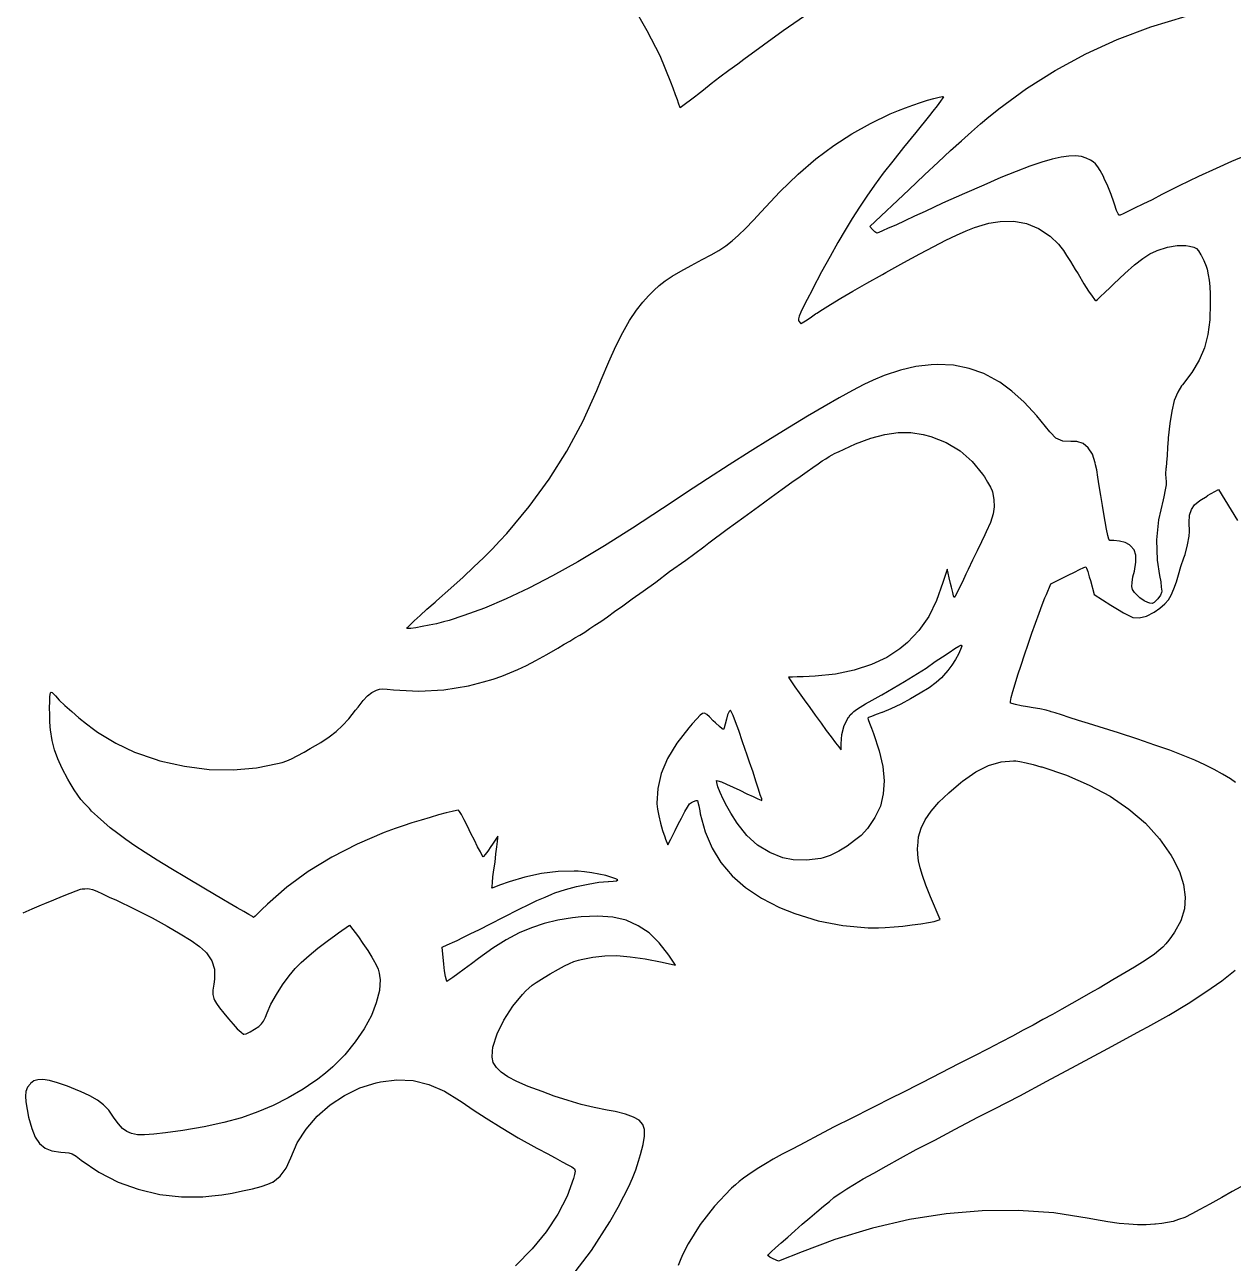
# Model space of a CAD drawing. Extents: x 9 to 342, y 7 to 196.
# Drawn here: x 310.704 to 314.877, y 173.512 to 177.79 of the extents above; entities that cross this region are included whole.
import ezdxf

# ---------------------------------------------------------------- set-up
doc = ezdxf.new("R2010")
doc.units = 0
doc.layers.add('BLACK', color=7, linetype='CONTINUOUS')

msp = doc.modelspace()

# ---------------------------------------------------------------- linework, layer by layer
at = {"layer": 'BLACK', "linetype": 'CONTINUOUS'}
for p, q in [((312.854, 177.769), (312.806, 177.851)), ((313.456, 177.859), (313.323, 177.769)), ((314.593, 177.782), (314.715, 177.819)), ((312.898, 177.682), (312.854, 177.769)), ((313.323, 177.769), (313.187, 177.67)), ((314.477, 177.739), (314.593, 177.782)), ((314.368, 177.689), (314.477, 177.739)), ((312.935, 177.591), (312.898, 177.682)), ((313.187, 177.67), (313.167, 177.654)), ((314.263, 177.632), (314.368, 177.689)), ((313.136, 177.631), (313.105, 177.608)), ((313.167, 177.654), (313.136, 177.631)), ((314.163, 177.569), (314.263, 177.632)), ((312.943, 177.57), (312.935, 177.591)), ((313.075, 177.585), (313.048, 177.564)), ((313.105, 177.608), (313.075, 177.585)), ((312.951, 177.548), (312.943, 177.57)), ((312.958, 177.53), (312.951, 177.548)), ((313.021, 177.543), (312.968, 177.503)), ((313.027, 177.547), (313.021, 177.543)), ((313.048, 177.564), (313.027, 177.547)), ((313.844, 177.535), (313.862, 177.54)), ((313.862, 177.54), (313.873, 177.542)), ((313.873, 177.542), (313.877, 177.541)), ((313.877, 177.541), (313.875, 177.537)), ((314.068, 177.499), (314.163, 177.569)), ((312.962, 177.519), (312.958, 177.53)), ((312.968, 177.503), (312.962, 177.519)), ((313.722, 177.494), (313.746, 177.503)), ((313.746, 177.503), (313.771, 177.512)), ((313.771, 177.512), (313.797, 177.521)), ((313.797, 177.521), (313.822, 177.529)), ((313.822, 177.529), (313.844, 177.535)), ((313.855, 177.51), (313.84, 177.491)), ((313.867, 177.526), (313.855, 177.51)), ((313.875, 177.537), (313.867, 177.526)), ((314.061, 177.493), (314.068, 177.499)), ((313.625, 177.449), (313.693, 177.482)), ((313.693, 177.482), (313.722, 177.494)), ((313.828, 177.476), (313.781, 177.418)), ((313.84, 177.491), (313.828, 177.476)), ((314.005, 177.447), (314.034, 177.471)), ((314.034, 177.471), (314.061, 177.493)), ((313.498, 177.373), (313.56, 177.413)), ((313.56, 177.413), (313.625, 177.449)), ((313.781, 177.418), (313.739, 177.366)), ((313.939, 177.389), (313.974, 177.42)), ((313.974, 177.42), (314.005, 177.447)), ((313.436, 177.326), (313.498, 177.373)), ((313.901, 177.355), (313.939, 177.389)), ((313.375, 177.273), (313.436, 177.326)), ((313.739, 177.366), (313.702, 177.319)), ((313.859, 177.315), (313.901, 177.355)), ((314.252, 177.325), (314.216, 177.315)), ((314.283, 177.332), (314.252, 177.325)), ((314.31, 177.336), (314.283, 177.332)), ((314.333, 177.337), (314.31, 177.336)), ((314.353, 177.334), (314.333, 177.337)), ((314.37, 177.329), (314.353, 177.334)), ((314.385, 177.322), (314.37, 177.329)), ((314.919, 177.337), (314.872, 177.317)), ((313.702, 177.319), (313.669, 177.277)), ((313.811, 177.271), (313.859, 177.315)), ((314.128, 177.283), (314.075, 177.262)), ((314.175, 177.301), (314.128, 177.283)), ((314.216, 177.315), (314.175, 177.301)), ((314.394, 177.316), (314.385, 177.322)), ((314.402, 177.309), (314.394, 177.316)), ((314.41, 177.299), (314.402, 177.309)), ((314.418, 177.286), (314.41, 177.299)), ((314.429, 177.265), (314.418, 177.286)), ((314.818, 177.293), (314.758, 177.265)), ((314.872, 177.317), (314.818, 177.293)), ((313.312, 177.212), (313.375, 177.273)), ((313.669, 177.277), (313.639, 177.236)), ((313.757, 177.22), (313.811, 177.271)), ((314.075, 177.262), (314.016, 177.236)), ((314.432, 177.259), (314.429, 177.265)), ((314.444, 177.232), (314.432, 177.259)), ((314.758, 177.265), (314.691, 177.233)), ((313.247, 177.144), (313.312, 177.212)), ((313.612, 177.198), (313.587, 177.16)), ((313.639, 177.236), (313.612, 177.198)), ((313.622, 177.093), (313.757, 177.22)), ((313.949, 177.207), (313.874, 177.173)), ((314.016, 177.236), (313.949, 177.207)), ((314.456, 177.203), (314.444, 177.232)), ((314.465, 177.177), (314.456, 177.203)), ((314.631, 177.203), (314.597, 177.185)), ((314.691, 177.233), (314.631, 177.203)), ((313.587, 177.16), (313.562, 177.121)), ((313.874, 177.173), (313.814, 177.145)), ((314.467, 177.17), (314.465, 177.177)), ((314.474, 177.148), (314.467, 177.17)), ((314.537, 177.156), (314.514, 177.145)), ((314.565, 177.17), (314.537, 177.156)), ((314.597, 177.185), (314.565, 177.17)), ((313.193, 177.086), (313.221, 177.115)), ((313.221, 177.115), (313.247, 177.144)), ((313.562, 177.121), (313.537, 177.08)), ((313.743, 177.112), (313.712, 177.098)), ((313.777, 177.128), (313.743, 177.112)), ((313.814, 177.145), (313.777, 177.128)), ((314.073, 177.11), (314.12, 177.111)), ((314.12, 177.111), (314.164, 177.103)), ((314.48, 177.136), (314.474, 177.148)), ((314.484, 177.132), (314.48, 177.136)), ((314.487, 177.132), (314.484, 177.132)), ((314.497, 177.137), (314.487, 177.132)), ((314.514, 177.145), (314.497, 177.137)), ((313.169, 177.063), (313.193, 177.086)), ((313.537, 177.08), (313.512, 177.037)), ((313.632, 177.082), (313.622, 177.093)), ((313.64, 177.074), (313.632, 177.082)), ((313.647, 177.07), (313.64, 177.074)), ((313.653, 177.072), (313.647, 177.07)), ((313.666, 177.078), (313.653, 177.072)), ((313.686, 177.087), (313.666, 177.078)), ((313.712, 177.098), (313.686, 177.087)), ((313.922, 177.063), (313.955, 177.078)), ((313.955, 177.078), (313.984, 177.089)), ((313.984, 177.089), (314.01, 177.097)), ((314.01, 177.097), (314.034, 177.104)), ((314.034, 177.104), (314.056, 177.108)), ((314.056, 177.108), (314.073, 177.11)), ((314.164, 177.103), (314.205, 177.086)), ((314.205, 177.086), (314.245, 177.059)), ((313.101, 177.01), (313.125, 177.026)), ((313.125, 177.026), (313.147, 177.043)), ((313.147, 177.043), (313.169, 177.063)), ((313.512, 177.037), (313.485, 176.989)), ((313.843, 177.024), (313.885, 177.046)), ((313.885, 177.046), (313.922, 177.063)), ((314.245, 177.059), (314.255, 177.05)), ((314.255, 177.05), (314.265, 177.041)), ((314.265, 177.041), (314.274, 177.032)), ((314.274, 177.032), (314.282, 177.022)), ((314.65, 177.021), (314.684, 177.027)), ((314.684, 177.027), (314.714, 177.027)), ((314.714, 177.027), (314.727, 177.025)), ((313.044, 176.979), (313.075, 176.995)), ((313.075, 176.995), (313.101, 177.01)), ((313.485, 176.989), (313.456, 176.936)), ((313.74, 176.969), (313.795, 176.999)), ((313.795, 176.999), (313.843, 177.024)), ((314.282, 177.022), (314.291, 177.01)), ((314.291, 177.01), (314.302, 176.993)), ((314.302, 176.993), (314.315, 176.972)), ((314.565, 176.982), (314.59, 176.998)), ((314.59, 176.998), (314.613, 177.009)), ((314.613, 177.009), (314.615, 177.01)), ((314.615, 177.01), (314.65, 177.021)), ((314.727, 177.025), (314.742, 177.022)), ((314.742, 177.022), (314.751, 177.017)), ((314.751, 177.017), (314.758, 177.009)), ((314.758, 177.009), (314.766, 176.995)), ((314.766, 176.995), (314.767, 176.994)), ((314.767, 176.994), (314.776, 176.975)), ((312.97, 176.938), (313.005, 176.958)), ((313.005, 176.958), (313.044, 176.979)), ((313.678, 176.934), (313.74, 176.969)), ((314.315, 176.972), (314.332, 176.944)), ((314.332, 176.944), (314.342, 176.929)), ((314.503, 176.931), (314.536, 176.96)), ((314.536, 176.96), (314.565, 176.982)), ((314.776, 176.975), (314.784, 176.956)), ((314.784, 176.956), (314.787, 176.945)), ((314.787, 176.945), (314.791, 176.926)), ((312.895, 176.889), (312.916, 176.905)), ((312.916, 176.905), (312.94, 176.921)), ((312.94, 176.921), (312.97, 176.938)), ((313.456, 176.936), (313.424, 176.876)), ((313.564, 176.869), (313.612, 176.897)), ((313.612, 176.897), (313.666, 176.927)), ((313.666, 176.927), (313.678, 176.934)), ((314.342, 176.929), (314.362, 176.895)), ((314.465, 176.895), (314.503, 176.931)), ((314.791, 176.926), (314.794, 176.907)), ((314.794, 176.907), (314.797, 176.886)), ((312.858, 176.853), (312.876, 176.872)), ((312.876, 176.872), (312.895, 176.889)), ((313.423, 176.873), (313.406, 176.841)), ((313.424, 176.876), (313.423, 176.873)), ((313.522, 176.845), (313.564, 176.869)), ((314.362, 176.895), (314.378, 176.87)), ((314.378, 176.87), (314.39, 176.852)), ((314.419, 176.851), (314.434, 176.865)), ((314.434, 176.865), (314.453, 176.882)), ((314.453, 176.882), (314.465, 176.895)), ((314.797, 176.886), (314.798, 176.859)), ((314.798, 176.859), (314.798, 176.828)), ((312.817, 176.804), (312.839, 176.831)), ((312.839, 176.831), (312.858, 176.853)), ((313.393, 176.816), (313.384, 176.797)), ((313.406, 176.841), (313.393, 176.816)), ((313.459, 176.806), (313.487, 176.824)), ((313.487, 176.824), (313.522, 176.845)), ((314.39, 176.852), (314.398, 176.841)), ((314.398, 176.841), (314.403, 176.837)), ((314.403, 176.837), (314.404, 176.837)), ((314.404, 176.837), (314.409, 176.841)), ((314.409, 176.841), (314.419, 176.851)), ((314.798, 176.828), (314.797, 176.77)), ((312.793, 176.768), (312.817, 176.804)), ((313.378, 176.783), (313.376, 176.774)), ((313.376, 176.774), (313.376, 176.769)), ((313.376, 176.769), (313.377, 176.766)), ((313.384, 176.797), (313.378, 176.783)), ((313.4, 176.767), (313.416, 176.777)), ((313.416, 176.777), (313.435, 176.791)), ((313.435, 176.791), (313.439, 176.793)), ((313.439, 176.793), (313.459, 176.806)), ((314.797, 176.77), (314.79, 176.72)), ((312.745, 176.68), (312.769, 176.727)), ((312.769, 176.727), (312.793, 176.768)), ((313.377, 176.766), (313.383, 176.759)), ((313.383, 176.759), (313.385, 176.757)), ((313.385, 176.757), (313.389, 176.76)), ((313.389, 176.76), (313.4, 176.767)), ((314.79, 176.72), (314.778, 176.674)), ((312.721, 176.626), (312.745, 176.68)), ((314.778, 176.674), (314.76, 176.631)), ((312.695, 176.563), (312.721, 176.626)), ((313.781, 176.609), (313.728, 176.597)), ((313.834, 176.615), (313.781, 176.609)), ((313.855, 176.616), (313.834, 176.615)), ((313.912, 176.614), (313.855, 176.616)), ((313.965, 176.603), (313.912, 176.614)), ((314.016, 176.585), (313.965, 176.603)), ((314.76, 176.631), (314.735, 176.589)), ((312.68, 176.527), (312.695, 176.563)), ((313.634, 176.562), (313.602, 176.547)), ((313.672, 176.578), (313.634, 176.562)), ((313.728, 176.597), (313.672, 176.578)), ((314.067, 176.557), (314.016, 176.585)), ((314.071, 176.555), (314.067, 176.557)), ((314.113, 176.524), (314.071, 176.555)), ((314.735, 176.589), (314.702, 176.546)), ((312.631, 176.419), (312.68, 176.527)), ((313.563, 176.526), (313.517, 176.501)), ((313.602, 176.547), (313.563, 176.526)), ((314.156, 176.486), (314.113, 176.524)), ((314.686, 176.521), (314.674, 176.492)), ((314.699, 176.542), (314.686, 176.521)), ((314.702, 176.546), (314.699, 176.542)), ((313.465, 176.471), (313.407, 176.438)), ((313.517, 176.501), (313.465, 176.471)), ((314.199, 176.439), (314.156, 176.486)), ((314.674, 176.492), (314.665, 176.455)), ((313.407, 176.438), (313.345, 176.4)), ((314.244, 176.384), (314.199, 176.439)), ((314.665, 176.455), (314.658, 176.412)), ((312.576, 176.317), (312.631, 176.419)), ((313.345, 176.4), (313.279, 176.359)), ((314.246, 176.381), (314.244, 176.384)), ((314.658, 176.412), (314.653, 176.363)), ((313.279, 176.359), (313.209, 176.316)), ((313.514, 176.315), (313.573, 176.342)), ((313.573, 176.342), (313.626, 176.362)), ((313.626, 176.362), (313.674, 176.375)), ((313.674, 176.375), (313.72, 176.381)), ((313.72, 176.381), (313.764, 176.381)), ((313.764, 176.381), (313.807, 176.375)), ((313.807, 176.375), (313.833, 176.368)), ((313.833, 176.368), (313.886, 176.347)), ((313.886, 176.347), (313.934, 176.318)), ((314.265, 176.362), (314.246, 176.381)), ((314.289, 176.352), (314.265, 176.362)), ((314.317, 176.35), (314.289, 176.352)), ((314.337, 176.35), (314.317, 176.35)), ((314.359, 176.343), (314.337, 176.35)), ((314.377, 176.329), (314.359, 176.343)), ((314.653, 176.358), (314.651, 176.33)), ((314.653, 176.363), (314.653, 176.358)), ((312.515, 176.22), (312.576, 176.317)), ((313.209, 176.316), (313.137, 176.27)), ((313.471, 176.291), (313.482, 176.298)), ((313.482, 176.298), (313.492, 176.304)), ((313.492, 176.304), (313.501, 176.309)), ((313.501, 176.309), (313.511, 176.313)), ((313.511, 176.313), (313.514, 176.315)), ((313.934, 176.318), (313.976, 176.281)), ((314.391, 176.307), (314.377, 176.329)), ((314.401, 176.277), (314.391, 176.307)), ((314.649, 176.302), (314.647, 176.278)), ((314.651, 176.33), (314.649, 176.302)), ((313.137, 176.27), (313.062, 176.221)), ((313.406, 176.247), (313.426, 176.261)), ((313.426, 176.261), (313.444, 176.273)), ((313.444, 176.273), (313.458, 176.283)), ((313.458, 176.283), (313.471, 176.291)), ((313.976, 176.281), (314.012, 176.238)), ((314.402, 176.27), (314.401, 176.277)), ((314.406, 176.252), (314.402, 176.27)), ((314.645, 176.257), (314.644, 176.239)), ((314.646, 176.26), (314.645, 176.257)), ((314.647, 176.278), (314.646, 176.26)), ((312.446, 176.126), (312.515, 176.22)), ((313.062, 176.221), (312.986, 176.172)), ((313.353, 176.21), (313.382, 176.23)), ((313.382, 176.23), (313.406, 176.247)), ((314.012, 176.238), (314.018, 176.228)), ((314.018, 176.228), (314.029, 176.21)), ((314.41, 176.227), (314.406, 176.252)), ((314.415, 176.197), (314.41, 176.227)), ((314.644, 176.239), (314.645, 176.222)), ((314.645, 176.222), (314.646, 176.213)), ((314.646, 176.213), (314.646, 176.201)), ((312.986, 176.172), (312.909, 176.12)), ((313.282, 176.158), (313.32, 176.186)), ((313.32, 176.186), (313.353, 176.21)), ((314.029, 176.21), (314.039, 176.193)), ((314.039, 176.193), (314.045, 176.18)), ((314.045, 176.18), (314.046, 176.177)), ((314.046, 176.177), (314.051, 176.15)), ((314.42, 176.164), (314.415, 176.197)), ((314.643, 176.183), (314.638, 176.159)), ((314.646, 176.201), (314.643, 176.183)), ((314.789, 176.164), (314.827, 176.185)), ((314.827, 176.185), (314.892, 176.078)), ((313.238, 176.126), (313.282, 176.158)), ((314.051, 176.15), (314.052, 176.125)), ((314.426, 176.129), (314.42, 176.164)), ((314.43, 176.108), (314.426, 176.129)), ((314.635, 176.149), (314.619, 176.08)), ((314.638, 176.159), (314.635, 176.149)), ((314.733, 176.116), (314.744, 176.132)), ((314.744, 176.132), (314.762, 176.147)), ((314.762, 176.147), (314.787, 176.162)), ((314.787, 176.162), (314.789, 176.164)), ((312.369, 176.033), (312.446, 176.126)), ((312.907, 176.119), (312.803, 176.051)), ((312.909, 176.12), (312.907, 176.119)), ((313.13, 176.047), (313.187, 176.089)), ((313.187, 176.089), (313.238, 176.126)), ((314.048, 176.1), (314.039, 176.071)), ((314.052, 176.125), (314.048, 176.1)), ((314.435, 176.074), (314.43, 176.108)), ((314.725, 176.071), (314.727, 176.096)), ((314.727, 176.096), (314.733, 176.116)), ((312.803, 176.051), (312.706, 175.99)), ((313.066, 176), (313.13, 176.047)), ((314.039, 176.071), (314.024, 176.038)), ((314.44, 176.047), (314.435, 176.074)), ((314.445, 176.026), (314.44, 176.047)), ((314.619, 176.08), (314.612, 176.011)), ((314.726, 176.039), (314.725, 176.071)), ((312.318, 175.978), (312.345, 176.007)), ((312.345, 176.007), (312.369, 176.033)), ((313.049, 175.987), (313.066, 176)), ((314.008, 176.004), (313.993, 175.973)), ((314.02, 176.028), (314.008, 176.004)), ((314.024, 176.038), (314.02, 176.028)), ((314.448, 176.013), (314.445, 176.026)), ((314.451, 176.009), (314.448, 176.013)), ((314.465, 176.009), (314.451, 176.009)), ((314.485, 176.006), (314.465, 176.009)), ((314.504, 176.001), (314.485, 176.006)), ((314.519, 175.994), (314.504, 176.001)), ((314.612, 176.011), (314.615, 175.941)), ((314.72, 175.994), (314.725, 176.023)), ((314.725, 176.023), (314.726, 176.039)), ((312.288, 175.948), (312.318, 175.978)), ((312.706, 175.99), (312.614, 175.935)), ((312.987, 175.941), (313.049, 175.987)), ((313.993, 175.973), (313.977, 175.94)), ((314.523, 175.99), (314.519, 175.994)), ((314.535, 175.976), (314.523, 175.99)), ((314.541, 175.958), (314.535, 175.976)), ((314.541, 175.934), (314.541, 175.958)), ((314.707, 175.948), (314.711, 175.96)), ((314.711, 175.96), (314.72, 175.994)), ((312.218, 175.882), (312.255, 175.917)), ((312.255, 175.917), (312.288, 175.948)), ((312.614, 175.935), (312.527, 175.886)), ((312.931, 175.901), (312.987, 175.941)), ((313.977, 175.94), (313.962, 175.908)), ((314.347, 175.908), (314.361, 175.915)), ((314.361, 175.915), (314.368, 175.918)), ((314.368, 175.918), (314.368, 175.918)), ((314.368, 175.918), (314.371, 175.913)), ((314.536, 175.903), (314.541, 175.934)), ((314.615, 175.941), (314.623, 175.887)), ((314.688, 175.89), (314.697, 175.919)), ((314.697, 175.919), (314.707, 175.948)), ((312.175, 175.844), (312.218, 175.882)), ((312.527, 175.886), (312.445, 175.844)), ((312.883, 175.865), (312.931, 175.901)), ((313.879, 175.877), (313.875, 175.863)), ((313.885, 175.894), (313.879, 175.877)), ((313.888, 175.905), (313.885, 175.894)), ((313.89, 175.909), (313.888, 175.905)), ((313.891, 175.906), (313.89, 175.909)), ((313.893, 175.896), (313.891, 175.906)), ((313.897, 175.88), (313.893, 175.896)), ((313.901, 175.86), (313.897, 175.88)), ((313.954, 175.892), (313.942, 175.866)), ((313.962, 175.908), (313.954, 175.892)), ((314.248, 175.859), (314.307, 175.889)), ((314.307, 175.889), (314.329, 175.899)), ((314.329, 175.899), (314.347, 175.908)), ((314.371, 175.913), (314.375, 175.901)), ((314.375, 175.901), (314.38, 175.883)), ((314.38, 175.883), (314.384, 175.87)), ((314.528, 175.863), (314.531, 175.883)), ((314.531, 175.883), (314.536, 175.903)), ((314.623, 175.887), (314.627, 175.866)), ((314.681, 175.866), (314.688, 175.89)), ((312.126, 175.8), (312.175, 175.844)), ((312.445, 175.844), (312.367, 175.807)), ((312.802, 175.807), (312.84, 175.834)), ((312.84, 175.834), (312.883, 175.865)), ((313.875, 175.863), (313.853, 175.801)), ((313.904, 175.847), (313.901, 175.86)), ((313.909, 175.829), (313.904, 175.847)), ((313.912, 175.817), (313.909, 175.829)), ((313.931, 175.844), (313.923, 175.827)), ((313.942, 175.866), (313.931, 175.844)), ((314.233, 175.822), (314.248, 175.859)), ((314.384, 175.87), (314.397, 175.822)), ((314.527, 175.849), (314.528, 175.863)), ((314.53, 175.839), (314.527, 175.849)), ((314.537, 175.829), (314.53, 175.839)), ((314.547, 175.818), (314.537, 175.829)), ((314.63, 175.829), (314.626, 175.82)), ((314.627, 175.866), (314.629, 175.847)), ((314.629, 175.847), (314.631, 175.834)), ((314.631, 175.834), (314.63, 175.829)), ((314.663, 175.82), (314.672, 175.841)), ((314.672, 175.841), (314.681, 175.866)), ((312.093, 175.771), (312.121, 175.796)), ((312.121, 175.796), (312.126, 175.8)), ((312.367, 175.807), (312.292, 175.775)), ((312.77, 175.783), (312.802, 175.807)), ((313.853, 175.801), (313.826, 175.746)), ((313.914, 175.812), (313.912, 175.817)), ((313.917, 175.816), (313.914, 175.812)), ((313.923, 175.827), (313.917, 175.816)), ((314.207, 175.757), (314.218, 175.786)), ((314.218, 175.786), (314.227, 175.81)), ((314.227, 175.81), (314.233, 175.822)), ((314.397, 175.822), (314.455, 175.785)), ((314.455, 175.785), (314.478, 175.771)), ((314.555, 175.811), (314.547, 175.818)), ((314.57, 175.8), (314.555, 175.811)), ((314.583, 175.794), (314.57, 175.8)), ((314.589, 175.792), (314.583, 175.794)), ((314.597, 175.791), (314.589, 175.792)), ((314.604, 175.794), (314.597, 175.791)), ((314.614, 175.804), (314.604, 175.794)), ((314.617, 175.807), (314.614, 175.804)), ((314.626, 175.82), (314.617, 175.807)), ((314.624, 175.775), (314.641, 175.79)), ((314.641, 175.79), (314.654, 175.804)), ((314.654, 175.804), (314.663, 175.82)), ((312.049, 175.731), (312.069, 175.749)), ((312.069, 175.749), (312.093, 175.771)), ((312.22, 175.749), (312.17, 175.732)), ((312.292, 175.775), (312.22, 175.749)), ((312.693, 175.729), (312.716, 175.745)), ((312.716, 175.745), (312.741, 175.763)), ((312.741, 175.763), (312.77, 175.783)), ((313.826, 175.746), (313.792, 175.698)), ((314.195, 175.723), (314.207, 175.757)), ((314.478, 175.771), (314.499, 175.759)), ((314.499, 175.759), (314.517, 175.749)), ((314.517, 175.749), (314.529, 175.744)), ((314.529, 175.744), (314.531, 175.743)), ((314.531, 175.743), (314.553, 175.741)), ((314.553, 175.741), (314.578, 175.747)), ((314.578, 175.747), (314.605, 175.761)), ((314.605, 175.761), (314.624, 175.775)), ((312.024, 175.704), (312.026, 175.708)), ((312.026, 175.704), (312.024, 175.704)), ((312.026, 175.708), (312.035, 175.717)), ((312.037, 175.705), (312.026, 175.704)), ((312.035, 175.717), (312.049, 175.731)), ((312.054, 175.707), (312.037, 175.705)), ((312.077, 175.711), (312.054, 175.707)), ((312.101, 175.716), (312.077, 175.711)), ((312.126, 175.721), (312.101, 175.716)), ((312.15, 175.727), (312.126, 175.721)), ((312.17, 175.732), (312.15, 175.727)), ((312.638, 175.692), (312.655, 175.704)), ((312.655, 175.704), (312.673, 175.716)), ((312.673, 175.716), (312.693, 175.729)), ((314.182, 175.688), (314.195, 175.723)), ((312.567, 175.65), (312.586, 175.661)), ((312.586, 175.661), (312.604, 175.672)), ((312.604, 175.672), (312.621, 175.682)), ((312.621, 175.682), (312.638, 175.692)), ((313.792, 175.698), (313.752, 175.656)), ((314.169, 175.651), (314.182, 175.688)), ((312.469, 175.594), (312.507, 175.615)), ((312.507, 175.615), (312.545, 175.637)), ((312.545, 175.637), (312.567, 175.65)), ((313.726, 175.634), (313.681, 175.604)), ((313.752, 175.656), (313.726, 175.634)), ((313.874, 175.607), (313.897, 175.622)), ((313.897, 175.622), (313.916, 175.635)), ((313.916, 175.635), (313.93, 175.643)), ((313.929, 175.616), (313.918, 175.598)), ((313.936, 175.632), (313.929, 175.616)), ((313.93, 175.643), (313.937, 175.647)), ((313.94, 175.643), (313.936, 175.632)), ((313.937, 175.647), (313.938, 175.647)), ((313.938, 175.647), (313.94, 175.643)), ((314.145, 175.578), (314.157, 175.614)), ((314.157, 175.614), (314.169, 175.651)), ((312.407, 175.563), (312.437, 175.577)), ((312.437, 175.577), (312.469, 175.594)), ((313.628, 175.58), (313.568, 175.561)), ((313.681, 175.604), (313.628, 175.58)), ((313.817, 175.568), (313.848, 175.59)), ((313.848, 175.59), (313.874, 175.607)), ((313.906, 175.578), (313.892, 175.559)), ((313.918, 175.598), (313.906, 175.578)), ((314.134, 175.544), (314.145, 175.578)), ((312.288, 175.52), (312.322, 175.53)), ((312.322, 175.53), (312.351, 175.54)), ((312.351, 175.54), (312.379, 175.551)), ((312.379, 175.551), (312.407, 175.563)), ((313.345, 175.536), (313.342, 175.536)), ((313.342, 175.536), (313.345, 175.531)), ((313.355, 175.537), (313.345, 175.536)), ((313.345, 175.531), (313.352, 175.52)), ((313.371, 175.538), (313.355, 175.537)), ((313.392, 175.538), (313.371, 175.538)), ((313.434, 175.54), (313.392, 175.538)), ((313.504, 175.547), (313.434, 175.54)), ((313.568, 175.561), (313.504, 175.547)), ((313.742, 175.521), (313.817, 175.568)), ((313.87, 175.534), (313.852, 175.518)), ((313.877, 175.542), (313.87, 175.534)), ((313.892, 175.559), (313.877, 175.542)), ((314.124, 175.513), (314.134, 175.544)), ((311.903, 175.483), (311.907, 175.486)), ((311.907, 175.486), (311.919, 175.492)), ((311.919, 175.492), (311.929, 175.495)), ((311.929, 175.495), (311.94, 175.496)), ((311.94, 175.496), (311.956, 175.495)), ((311.956, 175.495), (311.978, 175.493)), ((311.978, 175.493), (312.065, 175.488)), ((312.065, 175.488), (312.151, 175.493)), ((312.151, 175.493), (312.237, 175.507)), ((312.237, 175.507), (312.288, 175.52)), ((313.352, 175.52), (313.364, 175.503)), ((313.364, 175.503), (313.379, 175.482)), ((313.664, 175.476), (313.742, 175.521)), ((313.827, 175.5), (313.796, 175.481)), ((313.852, 175.518), (313.827, 175.5)), ((314.111, 175.466), (314.116, 175.487)), ((314.116, 175.487), (314.124, 175.513)), ((310.789, 175.43), (310.79, 175.452)), ((310.79, 175.452), (310.791, 175.47)), ((310.791, 175.47), (310.793, 175.482)), ((310.793, 175.482), (310.795, 175.485)), ((310.795, 175.485), (310.799, 175.483)), ((310.799, 175.483), (310.807, 175.475)), ((310.807, 175.475), (310.81, 175.472)), ((310.81, 175.472), (310.823, 175.457)), ((310.823, 175.457), (310.842, 175.439)), ((311.855, 175.433), (311.873, 175.456)), ((311.873, 175.456), (311.888, 175.472)), ((311.888, 175.472), (311.903, 175.483)), ((313.379, 175.482), (313.396, 175.458)), ((313.396, 175.458), (313.415, 175.432)), ((313.589, 175.433), (313.607, 175.444)), ((313.607, 175.444), (313.631, 175.457)), ((313.631, 175.457), (313.662, 175.474)), ((313.662, 175.474), (313.664, 175.476)), ((313.729, 175.443), (313.695, 175.427)), ((313.763, 175.462), (313.729, 175.443)), ((313.796, 175.481), (313.763, 175.462)), ((314.108, 175.453), (314.111, 175.466)), ((314.108, 175.447), (314.108, 175.453)), ((314.113, 175.445), (314.108, 175.447)), ((314.126, 175.442), (314.113, 175.445)), ((310.79, 175.407), (310.789, 175.43)), ((310.79, 175.385), (310.79, 175.407)), ((310.842, 175.439), (310.866, 175.418)), ((310.866, 175.418), (310.891, 175.396)), ((311.823, 175.393), (311.846, 175.423)), ((311.846, 175.423), (311.855, 175.433)), ((313.036, 175.405), (313.025, 175.393)), ((313.045, 175.411), (313.036, 175.405)), ((313.052, 175.412), (313.045, 175.411)), ((313.06, 175.408), (313.052, 175.412)), ((313.069, 175.399), (313.06, 175.408)), ((313.131, 175.406), (313.127, 175.391)), ((313.137, 175.418), (313.131, 175.406)), ((313.141, 175.422), (313.137, 175.418)), ((313.144, 175.418), (313.141, 175.422)), ((313.15, 175.404), (313.144, 175.418)), ((313.159, 175.382), (313.15, 175.404)), ((313.415, 175.432), (313.434, 175.405)), ((313.434, 175.405), (313.454, 175.378)), ((313.55, 175.398), (313.555, 175.406)), ((313.555, 175.406), (313.561, 175.412)), ((313.561, 175.412), (313.567, 175.418)), ((313.567, 175.418), (313.577, 175.425)), ((313.577, 175.425), (313.589, 175.433)), ((313.628, 175.401), (313.618, 175.397)), ((313.644, 175.407), (313.628, 175.401)), ((313.664, 175.415), (313.644, 175.407)), ((313.665, 175.415), (313.664, 175.415)), ((313.695, 175.427), (313.665, 175.415)), ((314.145, 175.438), (314.126, 175.442)), ((314.167, 175.434), (314.145, 175.438)), ((314.186, 175.431), (314.167, 175.434)), ((314.21, 175.427), (314.186, 175.431)), ((314.231, 175.422), (314.21, 175.427)), ((314.246, 175.418), (314.231, 175.422)), ((314.249, 175.417), (314.246, 175.418)), ((314.263, 175.413), (314.249, 175.417)), ((314.284, 175.406), (314.263, 175.413)), ((314.311, 175.397), (314.284, 175.406)), ((310.792, 175.365), (310.79, 175.385)), ((310.793, 175.355), (310.792, 175.365)), ((310.891, 175.396), (310.917, 175.375)), ((310.917, 175.375), (310.941, 175.357)), ((311.779, 175.349), (311.801, 175.369)), ((311.801, 175.369), (311.823, 175.393)), ((312.997, 175.362), (312.956, 175.309)), ((313.009, 175.375), (312.997, 175.362)), ((313.025, 175.393), (313.009, 175.375)), ((313.082, 175.386), (313.069, 175.399)), ((313.09, 175.379), (313.082, 175.386)), ((313.103, 175.366), (313.09, 175.379)), ((313.112, 175.358), (313.103, 175.366)), ((313.117, 175.356), (313.112, 175.358)), ((313.119, 175.361), (313.117, 175.356)), ((313.123, 175.374), (313.119, 175.361)), ((313.127, 175.391), (313.123, 175.374)), ((313.17, 175.352), (313.159, 175.382)), ((313.454, 175.378), (313.472, 175.352)), ((313.526, 175.338), (313.534, 175.37)), ((313.534, 175.37), (313.549, 175.398)), ((313.549, 175.398), (313.55, 175.398)), ((313.618, 175.397), (313.615, 175.395)), ((313.615, 175.395), (313.617, 175.39)), ((313.617, 175.39), (313.621, 175.378)), ((313.621, 175.378), (313.628, 175.36)), ((313.628, 175.36), (313.635, 175.342)), ((314.343, 175.387), (314.311, 175.397)), ((314.378, 175.376), (314.343, 175.387)), ((314.415, 175.365), (314.378, 175.376)), ((314.481, 175.344), (314.415, 175.365)), ((310.799, 175.318), (310.793, 175.355)), ((310.807, 175.285), (310.799, 175.318)), ((310.941, 175.357), (310.955, 175.346)), ((310.955, 175.346), (311.018, 175.308)), ((311.726, 175.311), (311.755, 175.33)), ((311.755, 175.33), (311.779, 175.349)), ((313.117, 175.356), (313.117, 175.356)), ((313.183, 175.313), (313.17, 175.352)), ((313.472, 175.352), (313.489, 175.33)), ((313.489, 175.33), (313.504, 175.31)), ((313.524, 175.306), (313.526, 175.338)), ((313.635, 175.342), (313.655, 175.282)), ((314.548, 175.322), (314.481, 175.344)), ((314.607, 175.302), (314.548, 175.322)), ((310.818, 175.254), (310.807, 175.285)), ((311.018, 175.308), (311.083, 175.277)), ((311.083, 175.277), (311.154, 175.253)), ((311.645, 175.265), (311.669, 175.278)), ((311.669, 175.278), (311.69, 175.29)), ((311.69, 175.29), (311.726, 175.311)), ((312.956, 175.309), (312.924, 175.256)), ((313.199, 175.267), (313.183, 175.313)), ((313.504, 175.31), (313.515, 175.296)), ((313.515, 175.296), (313.521, 175.288)), ((313.521, 175.288), (313.523, 175.286)), ((313.523, 175.286), (313.524, 175.292)), ((313.524, 175.303), (313.524, 175.306)), ((313.524, 175.292), (313.524, 175.303)), ((313.655, 175.282), (313.667, 175.228)), ((314.659, 175.284), (314.607, 175.302)), ((314.705, 175.266), (314.659, 175.284)), ((310.833, 175.221), (310.818, 175.254)), ((311.154, 175.253), (311.17, 175.248)), ((311.17, 175.248), (311.256, 175.229)), ((311.256, 175.229), (311.341, 175.218)), ((311.504, 175.223), (311.577, 175.238)), ((311.577, 175.238), (311.593, 175.242)), ((311.593, 175.242), (311.609, 175.248)), ((311.609, 175.248), (311.625, 175.255)), ((311.625, 175.255), (311.645, 175.265)), ((312.924, 175.256), (312.902, 175.204)), ((313.207, 175.243), (313.199, 175.267)), ((313.219, 175.208), (313.207, 175.243)), ((313.988, 175.209), (314.032, 175.231)), ((314.032, 175.231), (314.076, 175.244)), ((314.076, 175.244), (314.119, 175.248)), ((314.119, 175.248), (314.127, 175.247)), ((314.127, 175.247), (314.141, 175.245)), ((314.141, 175.245), (314.162, 175.241)), ((314.162, 175.241), (314.187, 175.235)), ((314.187, 175.235), (314.213, 175.227)), ((314.745, 175.25), (314.705, 175.266)), ((314.78, 175.234), (314.745, 175.25)), ((314.812, 175.218), (314.78, 175.234)), ((310.853, 175.184), (310.833, 175.221)), ((311.341, 175.218), (311.424, 175.216)), ((311.424, 175.216), (311.504, 175.223)), ((312.902, 175.204), (312.89, 175.152)), ((313.229, 175.177), (313.219, 175.208)), ((313.667, 175.228), (313.672, 175.178)), ((313.942, 175.177), (313.988, 175.209)), ((314.213, 175.227), (314.216, 175.227)), ((314.216, 175.227), (314.302, 175.198)), ((314.302, 175.198), (314.38, 175.164)), ((314.841, 175.202), (314.812, 175.218)), ((314.868, 175.185), (314.841, 175.202)), ((310.861, 175.17), (310.853, 175.184)), ((310.875, 175.147), (310.861, 175.17)), ((310.887, 175.129), (310.875, 175.147)), ((312.89, 175.152), (312.887, 175.101)), ((313.094, 175.173), (313.093, 175.18)), ((313.093, 175.18), (313.098, 175.179)), ((313.098, 175.158), (313.094, 175.173)), ((313.098, 175.179), (313.11, 175.175)), ((313.106, 175.138), (313.098, 175.158)), ((313.11, 175.175), (313.127, 175.167)), ((313.127, 175.167), (313.15, 175.157)), ((313.15, 175.157), (313.173, 175.146)), ((313.173, 175.146), (313.198, 175.134)), ((313.238, 175.15), (313.229, 175.177)), ((313.244, 175.13), (313.238, 175.15)), ((313.672, 175.178), (313.669, 175.133)), ((313.895, 175.137), (313.937, 175.173)), ((313.937, 175.173), (313.942, 175.177)), ((314.38, 175.164), (314.452, 175.125)), ((314.885, 175.173), (314.868, 175.185)), ((310.898, 175.114), (310.887, 175.129)), ((310.911, 175.099), (310.898, 175.114)), ((312.887, 175.101), (312.887, 175.099)), ((313, 175.099), (313.007, 175.104)), ((313.007, 175.104), (313.013, 175.107)), ((313.013, 175.107), (313.023, 175.11)), ((313.023, 175.11), (313.027, 175.11)), ((313.027, 175.11), (313.029, 175.105)), ((313.029, 175.105), (313.032, 175.092)), ((313.116, 175.115), (313.106, 175.138)), ((313.129, 175.091), (313.116, 175.115)), ((313.198, 175.134), (313.22, 175.124)), ((313.22, 175.124), (313.236, 175.116)), ((313.236, 175.116), (313.247, 175.112)), ((313.249, 175.116), (313.244, 175.13)), ((313.247, 175.112), (313.25, 175.111)), ((313.25, 175.111), (313.249, 175.116)), ((313.669, 175.133), (313.659, 175.091)), ((313.834, 175.074), (313.861, 175.105)), ((313.861, 175.105), (313.895, 175.137)), ((314.452, 175.125), (314.517, 175.081)), ((310.927, 175.083), (310.911, 175.099)), ((310.935, 175.074), (310.927, 175.083)), ((310.955, 175.055), (310.935, 175.074)), ((312.133, 175.061), (312.104, 175.052)), ((312.159, 175.068), (312.133, 175.061)), ((312.18, 175.073), (312.159, 175.068)), ((312.195, 175.076), (312.18, 175.073)), ((312.202, 175.077), (312.195, 175.076)), ((312.205, 175.073), (312.202, 175.077)), ((312.212, 175.062), (312.205, 175.073)), ((312.221, 175.044), (312.212, 175.062)), ((312.887, 175.099), (312.889, 175.081)), ((312.889, 175.081), (312.894, 175.058)), ((312.894, 175.058), (312.9, 175.032)), ((312.972, 175.049), (312.984, 175.073)), ((312.984, 175.073), (312.993, 175.088)), ((312.993, 175.088), (313, 175.099)), ((313.032, 175.092), (313.035, 175.075)), ((313.035, 175.075), (313.037, 175.064)), ((313.037, 175.064), (313.054, 175.002)), ((313.142, 175.067), (313.129, 175.091)), ((313.164, 175.032), (313.142, 175.067)), ((313.659, 175.091), (313.64, 175.052)), ((313.814, 175.044), (313.834, 175.074)), ((314.517, 175.081), (314.574, 175.032)), ((310.977, 175.036), (310.955, 175.055)), ((310.999, 175.016), (310.977, 175.036)), ((311.025, 174.997), (310.999, 175.016)), ((312.011, 175.023), (311.983, 175.014)), ((312.041, 175.033), (312.011, 175.023)), ((312.073, 175.043), (312.041, 175.033)), ((312.104, 175.052), (312.073, 175.043)), ((312.233, 175.022), (312.221, 175.044)), ((312.245, 174.996), (312.233, 175.022)), ((312.9, 175.032), (312.907, 175.007)), ((312.95, 175.007), (312.961, 175.029)), ((312.961, 175.029), (312.972, 175.049)), ((313.198, 174.99), (313.164, 175.032)), ((313.64, 175.052), (313.614, 175.014)), ((313.791, 174.985), (313.8, 175.015)), ((313.8, 175.015), (313.814, 175.044)), ((314.574, 175.032), (314.623, 174.978)), ((311.053, 174.976), (311.025, 174.997)), ((311.084, 174.954), (311.053, 174.976)), ((311.945, 175), (311.852, 174.96)), ((311.958, 175.005), (311.945, 175)), ((311.983, 175.014), (311.958, 175.005)), ((312.257, 174.973), (312.245, 174.996)), ((312.268, 174.951), (312.257, 174.973)), ((312.328, 174.974), (312.319, 174.96)), ((312.335, 174.984), (312.328, 174.974)), ((312.338, 174.987), (312.335, 174.984)), ((312.337, 174.969), (312.338, 174.982)), ((312.338, 174.982), (312.338, 174.987)), ((312.907, 175.007), (312.914, 174.985)), ((312.914, 174.985), (312.917, 174.977)), ((312.917, 174.977), (312.925, 174.958)), ((312.925, 174.958), (312.935, 174.977)), ((312.935, 174.977), (312.941, 174.989)), ((312.941, 174.989), (312.95, 175.007)), ((313.054, 175.002), (313.078, 174.946)), ((313.235, 174.956), (313.198, 174.99)), ((313.592, 174.99), (313.57, 174.972)), ((313.614, 175.014), (313.592, 174.99)), ((313.788, 174.953), (313.791, 174.985)), ((314.623, 174.978), (314.663, 174.921)), ((311.12, 174.931), (311.084, 174.954)), ((311.161, 174.905), (311.12, 174.931)), ((311.852, 174.96), (311.765, 174.915)), ((312.278, 174.933), (312.268, 174.951)), ((312.284, 174.921), (312.278, 174.933)), ((312.303, 174.936), (312.294, 174.924)), ((312.314, 174.952), (312.303, 174.936)), ((312.319, 174.96), (312.314, 174.952)), ((312.331, 174.926), (312.334, 174.95)), ((312.334, 174.95), (312.337, 174.969)), ((313.078, 174.946), (313.108, 174.896)), ((313.277, 174.931), (313.235, 174.956)), ((313.322, 174.913), (313.277, 174.931)), ((313.515, 174.935), (313.486, 174.921)), ((313.544, 174.953), (313.515, 174.935)), ((313.57, 174.972), (313.544, 174.953)), ((313.787, 174.946), (313.788, 174.953)), ((313.788, 174.924), (313.787, 174.946)), ((311.208, 174.876), (311.161, 174.905)), ((311.765, 174.915), (311.683, 174.865)), ((312.287, 174.916), (312.284, 174.921)), ((312.288, 174.917), (312.287, 174.916)), ((312.294, 174.924), (312.288, 174.917)), ((312.324, 174.871), (312.328, 174.898)), ((312.328, 174.898), (312.331, 174.926)), ((313.108, 174.896), (313.147, 174.85)), ((313.358, 174.906), (313.322, 174.913)), ((313.404, 174.904), (313.358, 174.906)), ((313.453, 174.91), (313.404, 174.904)), ((313.461, 174.912), (313.453, 174.91)), ((313.486, 174.921), (313.461, 174.912)), ((313.79, 174.902), (313.788, 174.924)), ((313.796, 174.878), (313.79, 174.902)), ((314.663, 174.921), (314.668, 174.913)), ((314.668, 174.913), (314.692, 174.865)), ((311.262, 174.844), (311.208, 174.876)), ((311.322, 174.808), (311.262, 174.844)), ((311.683, 174.865), (311.609, 174.811)), ((312.319, 174.827), (312.321, 174.847)), ((312.321, 174.847), (312.324, 174.871)), ((312.431, 174.846), (312.377, 174.83)), ((312.488, 174.858), (312.431, 174.846)), ((312.546, 174.865), (312.488, 174.858)), ((312.601, 174.867), (312.546, 174.865)), ((312.615, 174.867), (312.601, 174.867)), ((312.637, 174.864), (312.615, 174.867)), ((312.662, 174.861), (312.637, 174.864)), ((312.687, 174.856), (312.662, 174.861)), ((312.711, 174.851), (312.687, 174.856)), ((312.731, 174.845), (312.711, 174.851)), ((312.745, 174.84), (312.731, 174.845)), ((313.147, 174.85), (313.193, 174.81)), ((313.804, 174.851), (313.796, 174.878)), ((313.816, 174.818), (313.804, 174.851)), ((314.692, 174.865), (314.706, 174.82)), ((310.882, 174.799), (310.897, 174.804)), ((310.897, 174.804), (310.902, 174.805)), ((310.902, 174.805), (310.911, 174.806)), ((310.911, 174.806), (310.919, 174.807)), ((310.919, 174.807), (310.927, 174.806)), ((310.927, 174.806), (310.938, 174.803)), ((310.938, 174.803), (310.953, 174.797)), ((311.39, 174.768), (311.322, 174.808)), ((311.609, 174.811), (311.542, 174.753)), ((312.317, 174.808), (312.318, 174.813)), ((312.32, 174.809), (312.317, 174.808)), ((312.318, 174.813), (312.319, 174.827)), ((312.33, 174.812), (312.32, 174.809)), ((312.344, 174.818), (312.33, 174.812)), ((312.377, 174.83), (312.344, 174.818)), ((312.535, 174.792), (312.571, 174.803)), ((312.571, 174.803), (312.61, 174.814)), ((312.61, 174.814), (312.65, 174.822)), ((312.65, 174.822), (312.687, 174.828)), ((312.687, 174.828), (312.719, 174.831)), ((312.719, 174.831), (312.72, 174.831)), ((312.72, 174.831), (312.736, 174.832)), ((312.736, 174.832), (312.748, 174.833)), ((312.752, 174.836), (312.745, 174.84)), ((312.748, 174.833), (312.752, 174.836)), ((312.752, 174.836), (312.752, 174.836)), ((313.193, 174.81), (313.248, 174.773)), ((313.832, 174.778), (313.816, 174.818)), ((314.706, 174.82), (314.712, 174.777)), ((310.773, 174.755), (310.804, 174.768)), ((310.804, 174.768), (310.834, 174.78)), ((310.834, 174.78), (310.861, 174.791)), ((310.861, 174.791), (310.882, 174.799)), ((310.953, 174.797), (310.972, 174.788)), ((310.972, 174.788), (310.998, 174.776)), ((310.998, 174.776), (311.018, 174.767)), ((311.018, 174.767), (311.084, 174.735)), ((311.41, 174.756), (311.39, 174.768)), ((312.443, 174.75), (312.473, 174.765)), ((312.473, 174.765), (312.501, 174.777)), ((312.501, 174.777), (312.524, 174.787)), ((312.524, 174.787), (312.535, 174.792)), ((313.248, 174.773), (313.311, 174.741)), ((313.865, 174.7), (313.832, 174.778)), ((314.712, 174.777), (314.709, 174.736)), ((310.698, 174.723), (310.73, 174.736)), ((310.73, 174.736), (310.762, 174.75)), ((310.762, 174.75), (310.773, 174.755)), ((311.084, 174.735), (311.144, 174.705)), ((311.437, 174.74), (311.41, 174.756)), ((311.46, 174.727), (311.437, 174.74)), ((311.478, 174.717), (311.46, 174.727)), ((311.49, 174.71), (311.478, 174.717)), ((311.51, 174.721), (311.5, 174.711)), ((311.522, 174.733), (311.51, 174.721)), ((311.542, 174.753), (311.522, 174.733)), ((312.357, 174.708), (312.411, 174.735)), ((312.411, 174.735), (312.414, 174.736)), ((312.414, 174.736), (312.443, 174.75)), ((313.311, 174.741), (313.363, 174.72)), ((313.363, 174.72), (313.444, 174.695)), ((314.709, 174.736), (314.696, 174.695)), ((311.144, 174.705), (311.196, 174.676)), ((311.196, 174.676), (311.241, 174.65)), ((311.494, 174.707), (311.49, 174.71)), ((311.5, 174.711), (311.494, 174.707)), ((311.494, 174.707), (311.494, 174.707)), ((311.788, 174.654), (311.826, 174.68)), ((311.826, 174.68), (311.856, 174.64)), ((312.274, 174.665), (312.312, 174.685)), ((312.312, 174.685), (312.357, 174.708)), ((312.498, 174.686), (312.454, 174.671)), ((312.545, 174.697), (312.498, 174.686)), ((312.596, 174.705), (312.545, 174.697)), ((312.626, 174.709), (312.596, 174.705)), ((312.683, 174.711), (312.626, 174.709)), ((312.735, 174.708), (312.683, 174.711)), ((312.781, 174.697), (312.735, 174.708)), ((312.822, 174.678), (312.781, 174.697)), ((312.86, 174.653), (312.822, 174.678)), ((313.444, 174.695), (313.529, 174.679)), ((313.529, 174.679), (313.617, 174.671)), ((313.676, 174.672), (313.706, 174.674)), ((313.706, 174.674), (313.737, 174.677)), ((313.737, 174.677), (313.769, 174.681)), ((313.769, 174.681), (313.799, 174.685)), ((313.799, 174.685), (313.825, 174.689)), ((313.825, 174.689), (313.845, 174.693)), ((313.845, 174.693), (313.851, 174.695)), ((313.851, 174.695), (313.865, 174.7)), ((314.696, 174.695), (314.675, 174.656)), ((311.241, 174.65), (311.279, 174.627)), ((311.748, 174.625), (311.778, 174.647)), ((311.778, 174.647), (311.788, 174.654)), ((311.856, 174.64), (311.872, 174.617)), ((312.197, 174.627), (312.217, 174.637)), ((312.217, 174.637), (312.242, 174.65)), ((312.242, 174.65), (312.274, 174.665)), ((312.411, 174.653), (312.367, 174.629)), ((312.454, 174.671), (312.411, 174.653)), ((312.895, 174.619), (312.86, 174.653)), ((313.617, 174.671), (313.652, 174.671)), ((313.652, 174.671), (313.676, 174.672)), ((314.664, 174.641), (314.655, 174.628)), ((314.675, 174.656), (314.664, 174.641)), ((311.279, 174.627), (311.308, 174.606)), ((311.308, 174.606), (311.328, 174.588)), ((311.328, 174.588), (311.332, 174.584)), ((311.686, 174.575), (311.716, 174.6)), ((311.716, 174.6), (311.748, 174.625)), ((311.872, 174.617), (311.889, 174.592)), ((311.889, 174.592), (311.903, 174.569)), ((312.145, 174.604), (312.163, 174.612)), ((312.151, 174.545), (312.145, 174.604)), ((312.163, 174.612), (312.171, 174.615)), ((312.171, 174.615), (312.181, 174.62)), ((312.181, 174.62), (312.197, 174.627)), ((312.321, 174.6), (312.271, 174.565)), ((312.367, 174.629), (312.321, 174.6)), ((312.928, 174.576), (312.895, 174.619)), ((314.621, 174.592), (314.606, 174.58)), ((314.634, 174.604), (314.621, 174.592)), ((314.645, 174.616), (314.634, 174.604)), ((314.655, 174.628), (314.645, 174.616)), ((311.332, 174.584), (311.35, 174.557)), ((311.35, 174.557), (311.359, 174.528)), ((311.638, 174.53), (311.659, 174.551)), ((311.659, 174.551), (311.686, 174.575)), ((311.903, 174.569), (311.907, 174.562)), ((311.907, 174.562), (311.918, 174.543)), ((312.154, 174.522), (312.151, 174.545)), ((312.151, 174.545), (312.151, 174.545)), ((312.247, 174.547), (312.222, 174.528)), ((312.271, 174.565), (312.247, 174.547)), ((312.568, 174.539), (312.585, 174.548)), ((312.585, 174.548), (312.6, 174.554)), ((312.6, 174.554), (312.616, 174.559)), ((312.616, 174.559), (312.626, 174.561)), ((312.626, 174.561), (312.666, 174.57)), ((312.666, 174.57), (312.707, 174.574)), ((312.707, 174.574), (312.749, 174.575)), ((312.749, 174.575), (312.795, 174.571)), ((312.795, 174.571), (312.847, 174.564)), ((312.847, 174.564), (312.905, 174.552)), ((312.905, 174.552), (312.905, 174.552)), ((312.905, 174.552), (312.951, 174.542)), ((312.951, 174.542), (312.928, 174.576)), ((314.564, 174.552), (314.536, 174.535)), ((314.587, 174.567), (314.564, 174.552)), ((314.606, 174.58), (314.587, 174.567)), ((311.359, 174.528), (311.359, 174.494)), ((311.594, 174.474), (311.617, 174.505)), ((311.617, 174.505), (311.638, 174.53)), ((311.918, 174.543), (311.925, 174.528)), ((311.925, 174.528), (311.928, 174.514)), ((311.928, 174.514), (311.93, 174.498)), ((312.157, 174.503), (312.154, 174.522)), ((312.16, 174.49), (312.157, 174.503)), ((312.2, 174.512), (312.182, 174.499)), ((312.222, 174.528), (312.2, 174.512)), ((312.488, 174.494), (312.513, 174.508)), ((312.513, 174.508), (312.519, 174.512)), ((312.519, 174.512), (312.547, 174.528)), ((312.547, 174.528), (312.568, 174.539)), ((314.503, 174.515), (314.462, 174.491)), ((314.536, 174.535), (314.503, 174.515)), ((314.838, 174.488), (314.884, 174.525)), ((311.357, 174.476), (311.353, 174.455)), ((311.359, 174.494), (311.357, 174.476)), ((311.573, 174.44), (311.594, 174.474)), ((311.931, 174.492), (311.929, 174.454)), ((311.93, 174.498), (311.931, 174.492)), ((312.162, 174.486), (312.16, 174.49)), ((312.169, 174.49), (312.162, 174.486)), ((312.162, 174.486), (312.162, 174.486)), ((312.182, 174.499), (312.169, 174.49)), ((312.434, 174.453), (312.445, 174.463)), ((312.445, 174.463), (312.456, 174.473)), ((312.456, 174.473), (312.47, 174.482)), ((312.47, 174.482), (312.488, 174.494)), ((314.414, 174.463), (314.393, 174.451)), ((314.462, 174.491), (314.414, 174.463)), ((314.783, 174.45), (314.838, 174.488)), ((311.353, 174.455), (311.353, 174.44)), ((311.353, 174.44), (311.357, 174.427)), ((311.357, 174.427), (311.359, 174.421)), ((311.359, 174.421), (311.366, 174.41)), ((311.554, 174.407), (311.573, 174.44)), ((311.929, 174.454), (311.918, 174.412)), ((312.39, 174.4), (312.423, 174.44)), ((312.423, 174.44), (312.434, 174.453)), ((314.355, 174.429), (314.32, 174.409)), ((314.393, 174.451), (314.355, 174.429)), ((314.722, 174.41), (314.783, 174.45)), ((311.366, 174.41), (311.377, 174.394)), ((311.377, 174.394), (311.392, 174.376)), ((311.392, 174.376), (311.408, 174.357)), ((311.535, 174.362), (311.541, 174.377)), ((311.541, 174.377), (311.554, 174.407)), ((311.918, 174.412), (311.901, 174.368)), ((312.359, 174.352), (312.39, 174.4)), ((314.286, 174.39), (314.253, 174.372)), ((314.32, 174.409), (314.286, 174.39)), ((314.655, 174.369), (314.722, 174.41)), ((311.408, 174.357), (311.424, 174.338)), ((311.424, 174.338), (311.438, 174.322)), ((311.512, 174.33), (311.521, 174.339)), ((311.521, 174.339), (311.528, 174.348)), ((311.528, 174.348), (311.535, 174.362)), ((311.901, 174.368), (311.876, 174.322)), ((312.336, 174.305), (312.359, 174.352)), ((314.187, 174.335), (314.152, 174.317)), ((314.22, 174.354), (314.187, 174.335)), ((314.253, 174.372), (314.22, 174.354)), ((314.582, 174.329), (314.655, 174.369)), ((311.438, 174.322), (311.451, 174.31)), ((311.451, 174.31), (311.459, 174.304)), ((311.459, 174.304), (311.461, 174.303)), ((311.461, 174.303), (311.469, 174.305)), ((311.469, 174.305), (311.482, 174.312)), ((311.482, 174.312), (311.497, 174.321)), ((311.497, 174.321), (311.512, 174.33)), ((311.497, 174.321), (311.497, 174.321)), ((311.876, 174.322), (311.845, 174.277)), ((312.321, 174.259), (312.336, 174.305)), ((314.115, 174.297), (314.075, 174.276)), ((314.152, 174.317), (314.115, 174.297)), ((314.444, 174.254), (314.561, 174.317)), ((314.561, 174.317), (314.582, 174.329)), ((311.845, 174.277), (311.809, 174.232)), ((312.318, 174.224), (312.319, 174.245)), ((312.319, 174.245), (312.321, 174.259)), ((314.031, 174.253), (313.982, 174.228)), ((314.075, 174.276), (314.031, 174.253)), ((314.335, 174.195), (314.444, 174.254)), ((311.809, 174.232), (311.768, 174.191)), ((312.322, 174.206), (312.318, 174.224)), ((312.333, 174.188), (312.322, 174.206)), ((313.982, 174.228), (313.929, 174.201)), ((311.743, 174.169), (311.716, 174.148)), ((311.768, 174.191), (311.743, 174.169)), ((312.349, 174.172), (312.333, 174.188)), ((312.372, 174.156), (312.349, 174.172)), ((313.869, 174.17), (313.802, 174.136)), ((313.929, 174.201), (313.869, 174.17)), ((314.234, 174.141), (314.335, 174.195)), ((310.714, 174.12), (310.708, 174.106)), ((310.723, 174.131), (310.714, 174.12)), ((310.724, 174.133), (310.723, 174.131)), ((310.735, 174.142), (310.724, 174.133)), ((310.749, 174.146), (310.735, 174.142)), ((310.766, 174.147), (310.749, 174.146)), ((310.789, 174.144), (310.766, 174.147)), ((310.817, 174.136), (310.789, 174.144)), ((310.851, 174.124), (310.817, 174.136)), ((310.893, 174.107), (310.851, 174.124)), ((311.684, 174.126), (311.665, 174.114)), ((311.716, 174.148), (311.684, 174.126)), ((311.808, 174.092), (311.861, 174.118)), ((311.861, 174.118), (311.917, 174.136)), ((311.917, 174.136), (311.932, 174.139)), ((311.932, 174.139), (311.989, 174.146)), ((311.989, 174.146), (312.045, 174.143)), ((312.045, 174.143), (312.099, 174.13)), ((312.099, 174.13), (312.153, 174.107)), ((312.403, 174.14), (312.372, 174.156)), ((312.443, 174.123), (312.403, 174.14)), ((312.491, 174.105), (312.443, 174.123)), ((313.802, 174.136), (313.727, 174.098)), ((314.14, 174.091), (314.234, 174.141)), ((310.708, 174.106), (310.706, 174.09)), ((310.706, 174.09), (310.708, 174.07)), ((310.897, 174.106), (310.893, 174.107)), ((310.929, 174.091), (310.897, 174.106)), ((310.955, 174.076), (310.929, 174.091)), ((310.976, 174.06), (310.955, 174.076)), ((311.614, 174.084), (311.562, 174.057)), ((311.665, 174.114), (311.614, 174.084)), ((311.759, 174.059), (311.808, 174.092)), ((312.153, 174.107), (312.205, 174.075)), ((312.205, 174.075), (312.215, 174.069)), ((312.532, 174.09), (312.491, 174.105)), ((312.581, 174.074), (312.532, 174.09)), ((312.626, 174.061), (312.581, 174.074)), ((313.705, 174.087), (313.628, 174.048)), ((313.727, 174.098), (313.705, 174.087)), ((314.053, 174.046), (314.14, 174.091)), ((310.708, 174.07), (310.712, 174.043)), ((310.712, 174.043), (310.717, 174.017)), ((310.994, 174.041), (310.976, 174.06)), ((311.011, 174.017), (310.994, 174.041)), ((311.509, 174.035), (311.452, 174.015)), ((311.562, 174.057), (311.509, 174.035)), ((311.714, 174.02), (311.759, 174.059)), ((312.215, 174.069), (312.252, 174.042)), ((312.252, 174.042), (312.297, 174.013)), ((312.67, 174.05), (312.626, 174.061)), ((312.715, 174.041), (312.67, 174.05)), ((312.743, 174.036), (312.715, 174.041)), ((312.779, 174.027), (312.743, 174.036)), ((313.628, 174.048), (313.56, 174.014)), ((313.996, 174.017), (314.053, 174.046)), ((310.717, 174.017), (310.728, 173.978)), ((311.013, 174.014), (311.011, 174.017)), ((311.028, 173.994), (311.013, 174.014)), ((311.041, 173.978), (311.028, 173.994)), ((311.391, 173.999), (311.324, 173.984)), ((311.452, 174.015), (311.391, 173.999)), ((311.676, 173.976), (311.714, 174.02)), ((312.297, 174.013), (312.349, 173.981)), ((312.806, 174.017), (312.779, 174.027)), ((312.826, 174.006), (312.806, 174.017)), ((312.838, 173.992), (312.826, 174.006)), ((312.844, 173.974), (312.838, 173.992)), ((313.56, 174.014), (313.499, 173.983)), ((313.917, 173.975), (313.996, 174.017)), ((310.728, 173.978), (310.74, 173.948)), ((310.74, 173.948), (310.755, 173.926)), ((311.056, 173.967), (311.041, 173.978)), ((311.073, 173.96), (311.056, 173.967)), ((311.093, 173.956), (311.073, 173.96)), ((311.118, 173.956), (311.093, 173.956)), ((311.15, 173.958), (311.118, 173.956)), ((311.19, 173.963), (311.15, 173.958)), ((311.25, 173.971), (311.19, 173.963)), ((311.324, 173.984), (311.25, 173.971)), ((311.645, 173.928), (311.676, 173.976)), ((312.349, 173.981), (312.408, 173.946)), ((312.408, 173.946), (312.473, 173.91)), ((312.84, 173.923), (312.844, 173.951)), ((312.844, 173.951), (312.844, 173.974)), ((313.445, 173.955), (313.398, 173.93)), ((313.499, 173.983), (313.445, 173.955)), ((313.847, 173.938), (313.917, 173.975)), ((310.755, 173.926), (310.774, 173.91)), ((310.774, 173.91), (310.798, 173.901)), ((311.623, 173.877), (311.645, 173.928)), ((312.473, 173.91), (312.477, 173.908)), ((312.477, 173.908), (312.508, 173.892)), ((312.83, 173.888), (312.84, 173.923)), ((313.356, 173.908), (313.32, 173.889)), ((313.398, 173.93), (313.356, 173.908)), ((313.728, 173.875), (313.783, 173.905)), ((313.783, 173.905), (313.847, 173.938)), ((310.798, 173.901), (310.828, 173.896)), ((310.828, 173.896), (310.843, 173.895)), ((310.843, 173.895), (310.856, 173.894)), ((310.856, 173.894), (310.868, 173.89)), ((310.868, 173.89), (310.881, 173.882)), ((310.881, 173.882), (310.899, 173.869)), ((310.899, 173.869), (310.899, 173.868)), ((310.899, 173.868), (310.96, 173.827)), ((311.607, 173.841), (311.623, 173.877)), ((312.508, 173.892), (312.536, 173.876)), ((312.536, 173.876), (312.56, 173.863)), ((312.56, 173.863), (312.58, 173.852)), ((312.814, 173.835), (312.824, 173.865)), ((312.824, 173.865), (312.83, 173.888)), ((313.289, 173.872), (313.262, 173.856)), ((313.32, 173.889), (313.289, 173.872)), ((313.679, 173.848), (313.728, 173.875)), ((310.96, 173.827), (311.026, 173.793)), ((311.586, 173.813), (311.607, 173.841)), ((312.58, 173.852), (312.593, 173.845)), ((312.593, 173.845), (312.598, 173.842)), ((312.598, 173.842), (312.603, 173.838)), ((312.603, 173.819), (312.599, 173.805)), ((312.603, 173.838), (312.605, 173.831)), ((312.605, 173.831), (312.603, 173.819)), ((312.803, 173.806), (312.814, 173.835)), ((313.219, 173.829), (313.201, 173.817)), ((313.239, 173.842), (313.219, 173.829)), ((313.262, 173.856), (313.239, 173.842)), ((313.6, 173.804), (313.636, 173.824)), ((313.636, 173.824), (313.679, 173.848)), ((311.026, 173.793), (311.096, 173.768)), ((311.49, 173.77), (311.52, 173.778)), ((311.52, 173.778), (311.544, 173.786)), ((311.544, 173.786), (311.56, 173.793)), ((311.56, 173.793), (311.561, 173.793)), ((311.561, 173.793), (311.586, 173.813)), ((312.599, 173.805), (312.577, 173.744)), ((312.773, 173.744), (312.79, 173.777)), ((312.79, 173.777), (312.803, 173.806)), ((313.158, 173.783), (313.145, 173.772)), ((313.171, 173.795), (313.158, 173.783)), ((313.186, 173.806), (313.171, 173.795)), ((313.201, 173.817), (313.186, 173.806)), ((313.543, 173.77), (313.569, 173.785)), ((313.569, 173.785), (313.6, 173.804)), ((314.904, 173.776), (314.874, 173.76)), ((311.096, 173.768), (311.17, 173.75)), ((311.17, 173.75), (311.245, 173.742)), ((311.245, 173.742), (311.319, 173.742)), ((311.319, 173.742), (311.35, 173.745)), ((311.35, 173.745), (311.384, 173.749)), ((311.384, 173.749), (311.42, 173.755)), ((311.42, 173.755), (311.456, 173.762)), ((311.456, 173.762), (311.49, 173.77)), ((312.577, 173.744), (312.545, 173.682)), ((312.753, 173.706), (312.773, 173.744)), ((313.143, 173.769), (313.086, 173.71)), ((313.145, 173.772), (313.143, 173.769)), ((313.483, 173.726), (313.498, 173.739)), ((313.498, 173.739), (313.506, 173.745)), ((313.506, 173.745), (313.522, 173.756)), ((313.522, 173.756), (313.543, 173.77)), ((314.838, 173.739), (314.797, 173.716)), ((314.874, 173.76), (314.838, 173.739)), ((312.725, 173.656), (312.753, 173.706)), ((313.086, 173.71), (313.036, 173.646)), ((313.415, 173.669), (313.44, 173.69)), ((313.44, 173.69), (313.463, 173.709)), ((313.463, 173.709), (313.483, 173.726)), ((314.011, 173.694), (313.886, 173.683)), ((314.135, 173.695), (314.011, 173.694)), ((314.258, 173.686), (314.135, 173.695)), ((314.762, 173.698), (314.734, 173.683)), ((314.797, 173.716), (314.762, 173.698)), ((312.545, 173.682), (312.505, 173.621)), ((312.661, 173.556), (312.725, 173.656)), ((313.363, 173.624), (313.389, 173.647)), ((313.389, 173.647), (313.415, 173.669)), ((313.759, 173.663), (313.632, 173.634)), ((313.886, 173.683), (313.759, 173.663)), ((314.38, 173.667), (314.258, 173.686)), ((314.398, 173.664), (314.38, 173.667)), ((314.444, 173.656), (314.398, 173.664)), ((314.483, 173.65), (314.444, 173.656)), ((314.517, 173.647), (314.483, 173.65)), ((314.547, 173.645), (314.517, 173.647)), ((314.607, 173.647), (314.577, 173.645)), ((314.609, 173.647), (314.607, 173.647)), ((314.631, 173.65), (314.609, 173.647)), ((314.651, 173.653), (314.631, 173.65)), ((314.67, 173.657), (314.651, 173.653)), ((314.689, 173.663), (314.67, 173.657)), ((314.71, 173.671), (314.689, 173.663)), ((314.734, 173.683), (314.71, 173.671)), ((312.505, 173.621), (312.456, 173.562)), ((313.036, 173.646), (312.995, 173.579)), ((313.339, 173.603), (313.363, 173.624)), ((313.632, 173.634), (313.502, 173.594)), ((314.577, 173.645), (314.547, 173.645)), ((312.456, 173.562), (312.399, 173.503)), ((312.995, 173.579), (312.976, 173.541)), ((313.282, 173.552), (313.297, 173.566)), ((313.297, 173.566), (313.316, 173.583)), ((313.316, 173.583), (313.339, 173.603)), ((313.502, 173.594), (313.389, 173.552)), ((312.59, 173.463), (312.661, 173.556)), ((312.968, 173.522), (312.961, 173.505)), ((312.976, 173.541), (312.968, 173.522)), ((313.269, 173.54), (313.273, 173.543)), ((313.27, 173.539), (313.269, 173.54)), ((313.277, 173.534), (313.27, 173.539)), ((313.273, 173.543), (313.282, 173.552)), ((313.289, 173.528), (313.277, 173.534)), ((313.307, 173.52), (313.289, 173.528)), ((313.389, 173.552), (313.307, 173.52))]:
    msp.add_line(p, q, dxfattribs=at)

doc.saveas('drawing.dxf')
